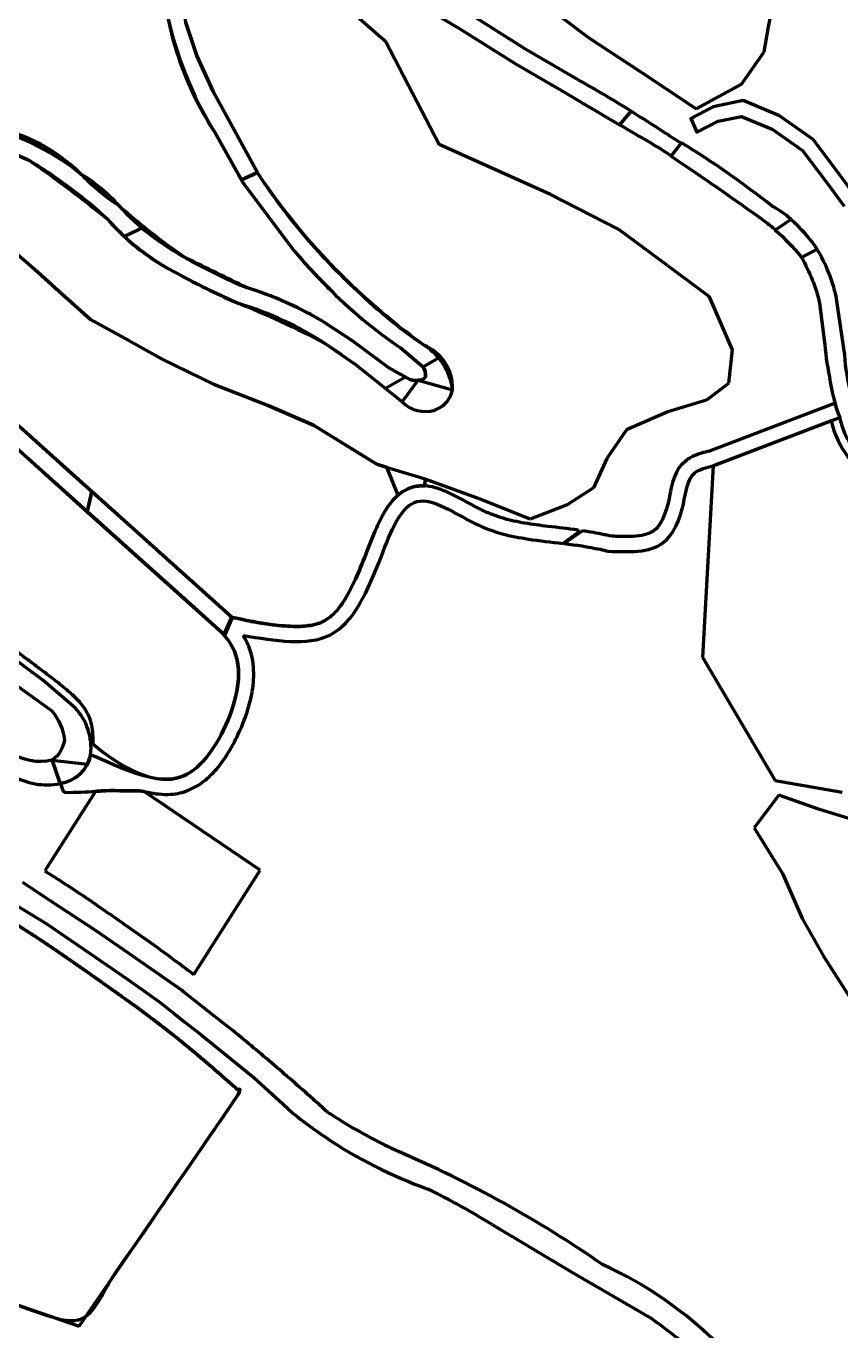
# Model space of a CAD drawing. Header units: inches. Extents: x 4096 to 6070, y 2882 to 5388.
# Drawn here: x 4594.1 to 4728.9, y 3521.6 to 3737.5 of the extents above; entities that cross this region are included whole.
import ezdxf

# ---------------------------------------------------------------- set-up
doc = ezdxf.new("R2010")
doc.units = ezdxf.units.IN
doc.header["$MEASUREMENT"] = 0
doc.linetypes.add('A_CONTINUOUS_LINE', pattern=[0])
for name, color, linetype, lineweight in [('access road', 150, 'Continuous', 30), ('commercial', 11, 'A_CONTINUOUS_LINE', 18), ('footpath line', 2, 'Continuous', 30), ('Hatch institutional', 131, 'Continuous', 15), ('Hatch residential', 51, 'Continuous', 15), ('road 2', 1, 'A_CONTINUOUS_LINE', 30)]:
    doc.layers.add(name, color=color, linetype=linetype, lineweight=lineweight)

# ---------------------------------------------------------------- blocks, each defined once
blk = doc.blocks.new('residential')
at = {"layer": 'Hatch residential', "lineweight": 90}
for p, q in [((4678.5, 3742.13), (4687.2, 3735.53)), ((4716.9, 3737.32), (4717.85, 3742.12)), ((4687.2, 3735.53), (4697.14, 3729.01)), ((4716.2, 3733.23), (4716.9, 3737.32)), ((4712.45, 3727.83), (4716.2, 3733.23)), ((4697.14, 3729.01), (4704.99, 3723.8)), ((4704.99, 3723.8), (4712.45, 3727.83)), ((4596.06, 3696.77), (4590.45, 3701.58)), ((4599.53, 3693.61), (4596.06, 3696.77)), ((4604.8, 3688.94), (4599.53, 3693.61)), ((4616.61, 3682.35), (4604.8, 3688.94)), ((4625.24, 3678.17), (4616.61, 3682.35)), ((4627.06, 3677.45), (4625.24, 3678.17)), ((4634.27, 3674.61), (4627.06, 3677.45)), ((4591.2, 3672.84), (4600.32, 3664.65)), ((4641.67, 3671.43), (4634.27, 3674.61)), ((4610.18, 3651.77), (4589.19, 3670.61)), ((4652.42, 3664.8), (4641.67, 3671.43)), ((4727.28, 3672.17), (4707.76, 3664.7)), ((4600.32, 3664.65), (4600.99, 3664.05)), ((4600.99, 3664.05), (4611.84, 3654.31)), ((4660.14, 3662.48), (4652.42, 3664.8)), ((4707.76, 3664.7), (4706, 3633.06)), ((4660.08, 3661.38), (4660.14, 3662.48)), ((4611.84, 3654.31), (4628.21, 3639.62)), ((4620.8, 3642.24), (4610.18, 3651.77)), ((4626.51, 3637.11), (4620.8, 3642.24)), ((4706, 3633.06), (4718.01, 3612.61)), ((4718.01, 3612.61), (4729.1, 3610.68)), ((4718.62, 3610.21), (4714.58, 3604.78)), ((4725.35, 3607.86), (4718.62, 3610.21)), ((4734.96, 3604.85), (4725.35, 3607.86)), ((4714.58, 3604.78), (4719.25, 3597.22)), ((4719.25, 3597.22), (4722.48, 3589.79)), ((4722.48, 3589.79), (4726.04, 3583.59)), ((4726.04, 3583.59), (4730.41, 3576.68))]:
    blk.add_line(p, q, dxfattribs=at)
blk.add_arc((4742.65, 3675.68), 15.76, 192.8856, 241.9345, dxfattribs=at)
for points, knots in [([(4628.21, 3639.62), (4631.15, 3639), (4631.56, 3638.93), (4632.98, 3638.69), (4633.97, 3638.54), (4636.3, 3638.24), (4637.61, 3638.13), (4639.79, 3638.12), (4640.7, 3638.2), (4641.92, 3638.44), (4642.3, 3638.55), (4643.05, 3638.83), (4643.39, 3638.99), (4644.06, 3639.4), (4644.39, 3639.65), (4645.37, 3640.52), (4646.01, 3641.29), (4647.24, 3643.17), (4647.83, 3644.27), (4648.98, 3646.72), (4649.53, 3648.07), (4650.37, 3650.18), (4650.65, 3650.89), (4651.22, 3652.35), (4651.51, 3653.09), (4652.21, 3654.73), (4652.62, 3655.62), (4653.54, 3657.31), (4654.05, 3658.12), (4655.05, 3659.31), (4655.48, 3659.74), (4656.46, 3660.49), (4657.02, 3660.82), (4657.98, 3661.17), (4658.35, 3661.26), (4659.06, 3661.37), (4659.41, 3661.4), (4659.86, 3661.39), (4659.97, 3661.39), (4660.08, 3661.38)], [0.273483, 0.273483, 0.273483, 0.273483, 1.388035, 1.388035, 4.164105, 4.164105, 8.162716, 8.162716, 11.51994, 11.51994, 13.297372, 13.297372, 15.219732, 15.219732, 17.142092, 17.142092, 21.048804, 21.048804, 24.955517, 24.955517, 28.862229, 28.862229, 30.783581, 30.783581, 32.704932, 32.704932, 35.062378, 35.062378, 37.419824, 37.419824, 38.86743, 38.86743, 40.315036, 40.315036, 41.099592, 41.099592, 41.884148, 41.884148, 42.137247, 42.137247, 42.137247, 42.137247]), ([(4573.17, 3648.32), (4573.62, 3648.04), (4574.06, 3647.75), (4575.86, 3646.55), (4577.17, 3645.62), (4579.47, 3643.93), (4580.47, 3643.18), (4582.44, 3641.68), (4583.42, 3640.94), (4585.64, 3639.27), (4586.87, 3638.34), (4589.15, 3636.62), (4590.2, 3635.83), (4592.3, 3634.25), (4593.35, 3633.45), (4594.91, 3632.26), (4595.43, 3631.86), (4596.15, 3631.32), (4596.34, 3631.17), (4596.53, 3631.03)], [120.806435, 120.806435, 120.806435, 120.806435, 122.320084, 122.320084, 127.018952, 127.018952, 130.723295, 130.723295, 134.427638, 134.427638, 139.070269, 139.070269, 142.997188, 142.997188, 146.924108, 146.924108, 148.887567, 148.887567, 149.618335, 149.618335, 149.618335, 149.618335]), ([(4605.17, 3618.7), (4609.87, 3614.71), (4619.42, 3609.89), (4627.69, 3620.79), (4630.53, 3631.78), (4627.39, 3636.15), (4626.51, 3637.11)], [0.84107, 0.84107, 0.84107, 0.84107, 15.364272, 27.922851, 41.686481, 45.823285, 45.823285, 45.823285, 45.823285]), ([(4596.53, 3631.03), (4596.86, 3630.78), (4597.18, 3630.54), (4598.22, 3629.75), (4598.95, 3629.2), (4600.08, 3628.3), (4600.45, 3627.99), (4601.02, 3627.5), (4601.21, 3627.34), (4601.59, 3627), (4601.79, 3626.82), (4602.5, 3626.15), (4603.03, 3625.6), (4603.78, 3624.58), (4604.03, 3624.2), (4604.36, 3623.56), (4604.46, 3623.34), (4604.65, 3622.88), (4604.73, 3622.65), (4604.89, 3622.1), (4604.95, 3621.79), (4605.1, 3620.91), (4605.14, 3620.37), (4605.17, 3619.59), (4605.17, 3619.33), (4605.17, 3618.96), (4605.17, 3618.83), (4605.17, 3618.71), (4605.17, 3618.7), (4605.17, 3618.7)], [107.743689, 107.743689, 107.743689, 107.743689, 108.976381, 108.976381, 111.689132, 111.689132, 113.045507, 113.045507, 113.723695, 113.723695, 114.401883, 114.401883, 116.138416, 116.138416, 117.043888, 117.043888, 117.496624, 117.496624, 117.94936, 117.94936, 118.576808, 118.576808, 119.797456, 119.797456, 120.460474, 120.460474, 120.791983, 120.791983, 120.806435, 120.806435, 120.806435, 120.806435])]:
    blk.add_open_spline(points, degree=3, knots=knots, dxfattribs=at)
blk.add_open_spline([(4620.8, 3642.24), (4620.8, 3642.24), (4620.8, 3642.24), (4620.8, 3642.24)], degree=3, dxfattribs=at)
blk = doc.blocks.new('commercial')
at = {"layer": 'commercial', "lineweight": 90}
for p, q in [((4605.61, 3610.83), (4597.23, 3597.66)), ((4632.87, 3597.79), (4613.68, 3610.79)), ((4621.88, 3580.52), (4632.87, 3597.79))]:
    blk.add_line(p, q, dxfattribs=at)
for points, knots in [([(4613.68, 3610.79), (4613.09, 3610.89), (4612.54, 3610.96), (4611.02, 3610.88), (4608.32, 3611.04), (4606.34, 3610.88), (4606, 3610.86), (4605.61, 3610.83)], [3.875983, 3.875983, 3.875983, 3.875983, 5.616311, 5.616311, 9.503075, 9.503075, 10.156238, 10.156238, 10.156238, 10.156238]), ([(4597.23, 3597.66), (4598.23, 3597.04), (4599.23, 3596.41), (4602.39, 3594.36), (4604.52, 3592.92), (4607.88, 3590.6), (4609.13, 3589.73), (4611.82, 3587.84), (4613.29, 3586.81), (4616.21, 3584.72), (4617.68, 3583.66), (4620.05, 3581.9), (4620.97, 3581.22), (4621.88, 3580.52)], [284.84114, 284.84114, 284.84114, 284.84114, 288.276133, 288.276133, 295.851192, 295.851192, 300.351788, 300.351788, 305.683282, 305.683282, 311.014776, 311.014776, 314.374267, 314.374267, 314.374267, 314.374267])]:
    blk.add_open_spline(points, degree=3, knots=knots, dxfattribs=at)
blk = doc.blocks.new('road')
at = {"layer": 'road 2', "lineweight": 90}
for p, q in [((4598.06, 3592.8), (4593.57, 3595.76)), ((4589.81, 3593.62), (4597.47, 3588.96)), ((4605.73, 3587.76), (4598.06, 3592.8)), ((4598.06, 3592.8), (4598.06, 3592.8)), ((4597.47, 3588.96), (4605.68, 3583.37)), ((4610.36, 3584.54), (4605.73, 3587.76)), ((4619.96, 3577.86), (4610.36, 3584.54)), ((4610.36, 3584.54), (4610.36, 3584.54)), ((4605.68, 3583.37), (4610.95, 3579.68)), ((4610.95, 3579.68), (4616.06, 3576.09)), ((4620.13, 3577.73), (4619.96, 3577.86)), ((4625.37, 3573.6), (4620.13, 3577.73)), ((4616.06, 3576.09), (4618.68, 3574.02)), ((4618.68, 3574.02), (4620.41, 3572.65)), ((4625.37, 3573.6), (4625.37, 3573.6)), ((4627.9, 3571.6), (4625.37, 3573.6)), ((4620.41, 3572.65), (4623.02, 3570.58)), ((4627.9, 3571.6), (4627.9, 3571.6)), ((4623.02, 3570.58), (4631.82, 3563.47)), ((4634.74, 3565.91), (4634.74, 3565.91)), ((4631.82, 3563.47), (4633.57, 3561.88)), ((4633.57, 3561.88), (4636.65, 3559.07)), ((4636.65, 3559.07), (4638.27, 3557.59)), ((4643.97, 3557.78), (4643.97, 3557.78)), ((4655.74, 3551.23), (4655.74, 3551.23)), ((4660.6, 3545.02), (4660.6, 3545.02)), ((4671.2, 3539.14), (4684.41, 3531.25)), ((4684.41, 3531.25), (4697.4, 3523.72)), ((4697.4, 3523.72), (4697.4, 3523.72))]:
    blk.add_line(p, q, dxfattribs=at)
for centre, radius, start, end in [((4385.58, 3273.63), 384.06, 49.5531, 50.8802), ((4385.58, 3273.63), 384.06, 48.195, 49.5531), ((4385.58, 3273.63), 384.06, 47.718, 48.195), ((4685.84, 3615.98), 75.31, 230.8293, 235.866), ((4695.15, 3635.92), 93.41, 236.7769, 238.759), ((4695.15, 3635.92), 93.41, 238.759, 245.0458), ((4685.84, 3615.98), 75.31, 235.866, 250.4208), ((4580.35, 3375.47), 191.25, 55.2101, 66.786), ((4605.62, 3433.5), 124.34, 58.1694, 63.7574), ((4663.04, 3473.84), 64.37, 44.6325, 65.7516), ((4655.04, 3462.74), 74.24, 41.8261, 55.213)]:
    blk.add_arc(centre, radius, start, end, dxfattribs=at)
blk = doc.blocks.new('road 5')
at = {"layer": 'footpath line', "lineweight": 90}
for points in [[(4731.39, 3709.22), (4728.51, 3713.11), (4728.51, 3713.11), (4724.29, 3718.72), (4718.74, 3722.63), (4712.73, 3725.14), (4707.76, 3724.08), (4704.08, 3722.19), (4705.09, 3719.9), (4708.61, 3721.71), (4712.48, 3722.53), (4717.52, 3720.43), (4722.53, 3716.9), (4726.51, 3711.62), (4729.42, 3707.67)], [(4727.93, 3675.09), (4707.02, 3667.09)], [(4707.76, 3664.7), (4728.7, 3672.71)], [(4682.92, 3651.87), (4685.55, 3653.77)], [(4686.14, 3653.96), (4683.11, 3651.84)], [(4685.55, 3653.77), (4685.42, 3654.06)], [(4628.21, 3639.62), (4626.93, 3636.63)]]:
    blk.add_lwpolyline(points, dxfattribs=at)
for points in [[(4728.7, 3672.71, -0.018168), (4727.93, 3675.09)], [(4604.8, 3616.9, -0.315642), (4599.82, 3612.14)]]:
    blk.add_lwpolyline(points, format="xyb", dxfattribs=at)
for points, knots in [([(4707.02, 3667.09), (4706.96, 3667.08), (4706.9, 3667.06), (4706.41, 3666.95), (4705.95, 3666.83), (4704.98, 3666.51), (4704.47, 3666.31), (4703.69, 3665.87), (4703.44, 3665.69), (4702.94, 3665.28), (4702.71, 3665.06), (4702.18, 3664.44), (4701.92, 3664.03), (4701.45, 3663.13), (4701.27, 3662.64), (4700.94, 3661.55), (4700.82, 3660.96), (4700.6, 3659.85), (4700.5, 3659.33), (4700.28, 3658.36), (4700.16, 3657.89), (4699.75, 3656.59), (4699.42, 3655.83), (4698.87, 3654.93), (4698.68, 3654.67), (4698.39, 3654.34), (4698.29, 3654.24), (4698.09, 3654.07), (4698, 3653.99), (4697.76, 3653.82), (4697.6, 3653.73), (4697.03, 3653.45), (4696.54, 3653.3), (4695.36, 3653.09), (4694.67, 3653.03), (4693.23, 3652.99), (4692.47, 3653), (4691.29, 3653.04), (4690.89, 3653.06), (4690.17, 3653.21)], [0, 0, 0, 0, 0.17597, 0.17597, 1.33191, 1.33191, 2.48785, 2.48785, 3.054375, 3.054375, 3.6209, 3.6209, 4.547817, 4.547817, 5.694184, 5.694184, 7.169081, 7.169081, 8.643978, 8.643978, 10.166188, 10.166188, 13.051076, 13.051076, 14.52974, 14.52974, 15.269071, 15.269071, 16.008403, 16.008403, 17.054585, 17.054585, 19.395127, 19.395127, 21.735669, 21.735669, 23.923646, 23.923646, 25.017635, 25.017635, 25.017635, 25.017635]), ([(4690.38, 3650.58), (4693.81, 3650.43), (4699.92, 3650.18), (4703.05, 3657.6), (4703.57, 3663.7), (4706.63, 3664.43), (4707.76, 3664.7)], [0, 0, 0, 0, 9.201865, 16.418248, 21.930798, 25.168555, 25.168555, 25.168555, 25.168555]), ([(4685.42, 3654.06), (4683.72, 3654.3), (4682.06, 3654.48), (4679.15, 3654.83), (4677.87, 3655), (4675.41, 3655.42), (4674.22, 3655.67), (4672.44, 3656.2), (4671.85, 3656.4), (4670.66, 3656.86), (4670.06, 3657.11), (4669.02, 3657.62), (4668.57, 3657.86), (4667.27, 3658.56), (4666.39, 3659.06), (4664.9, 3659.84), (4664.31, 3660.13), (4663.1, 3660.66), (4662.47, 3660.9), (4661.17, 3661.26), (4660.48, 3661.38), (4659.41, 3661.4), (4659.06, 3661.37), (4658.35, 3661.26), (4657.98, 3661.17), (4657.02, 3660.82), (4656.46, 3660.49), (4655.48, 3659.74), (4655.05, 3659.31), (4654.05, 3658.12), (4653.54, 3657.31), (4652.62, 3655.62), (4652.21, 3654.73), (4651.51, 3653.09), (4651.22, 3652.35), (4650.65, 3650.89), (4650.37, 3650.18), (4649.53, 3648.07), (4648.98, 3646.72), (4647.83, 3644.27), (4647.24, 3643.17), (4646.01, 3641.29), (4645.37, 3640.52), (4644.39, 3639.65), (4644.06, 3639.4), (4643.39, 3638.99), (4643.05, 3638.83), (4642.3, 3638.55), (4641.92, 3638.44), (4640.7, 3638.2), (4639.79, 3638.12), (4637.61, 3638.13), (4636.3, 3638.24), (4633.97, 3638.54), (4632.98, 3638.69), (4631.56, 3638.93), (4631.15, 3639), (4628.21, 3639.62)], [0.274313, 0.274313, 0.274313, 0.274313, 5.230824, 5.230824, 9.321412, 9.321412, 13.412001, 13.412001, 15.457296, 15.457296, 17.50259, 17.50259, 18.935157, 18.935157, 21.548445, 21.548445, 23.224827, 23.224827, 24.901209, 24.901209, 26.577591, 26.577591, 27.362148, 27.362148, 28.146704, 28.146704, 29.59431, 29.59431, 31.041916, 31.041916, 33.399362, 33.399362, 35.756808, 35.756808, 37.678159, 37.678159, 39.59951, 39.59951, 43.506223, 43.506223, 47.412936, 47.412936, 51.319648, 51.319648, 53.242008, 53.242008, 55.164368, 55.164368, 56.9418, 56.9418, 60.299023, 60.299023, 64.297635, 64.297635, 67.073705, 67.073705, 68.187427, 68.187427, 68.187427, 68.187427]), ([(4630.02, 3636.65), (4635.33, 3635.75), (4646.41, 3633.88), (4652.13, 3647.56), (4657.63, 3662.24), (4668.25, 3654.4), (4676.1, 3652.61), (4680.99, 3652.1), (4682.92, 3651.87)], [0, 0, 0, 0, 14.344979, 29.939439, 40.753659, 51.045489, 60.17285, 66.025085, 66.025085, 66.025085, 66.025085]), ([(4690.17, 3653.21), (4689.88, 3653.27), (4689.6, 3653.34), (4688.72, 3653.52), (4688.12, 3653.63), (4687.06, 3653.82), (4686.6, 3653.89), (4686.14, 3653.96)], [68.882265, 68.882265, 68.882265, 68.882265, 69.668155, 69.668155, 71.351073, 71.351073, 72.675307, 72.675307, 72.675307, 72.675307]), ([(4683.11, 3651.84), (4685.08, 3651.6), (4687.51, 3651.27), (4689.95, 3650.69), (4690.38, 3650.58)], [66.214424, 66.214424, 66.214424, 66.214424, 72.170025, 73.455905, 73.455905, 73.455905, 73.455905]), ([(4627.11, 3636.41), (4627.72, 3635.66), (4630.44, 3631.43), (4627.69, 3620.79), (4619.42, 3609.89), (4609.87, 3614.71), (4604.8, 3616.9)], [0.84107, 0.84107, 0.84107, 0.84107, 3.988904, 17.752534, 30.311113, 44.834314, 44.834314, 44.834314, 44.834314]), ([(4630.53, 3635.76), (4630.49, 3635.83), (4630.45, 3635.91), (4630.29, 3636.21), (4630.16, 3636.43), (4630.02, 3636.65)], [42.4253028, 42.4253028, 42.4253028, 42.4253028, 42.6522558, 42.6522558, 43.3401828, 43.3401828, 43.3401828, 43.3401828]), ([(4613.68, 3610.79), (4614.42, 3610.67), (4615.22, 3610.5), (4616.71, 3610.33), (4617.4, 3610.31), (4618.58, 3610.4), (4619.08, 3610.47), (4620.05, 3610.69), (4620.53, 3610.85), (4621.92, 3611.41), (4622.77, 3611.92), (4624.32, 3613.13), (4625.02, 3613.82), (4626.29, 3615.31), (4626.87, 3616.12), (4627.97, 3617.86), (4628.49, 3618.8), (4629.54, 3620.96), (4630.07, 3622.2), (4630.95, 3624.76), (4631.31, 3626.07), (4631.75, 3628.73), (4631.84, 3630.08), (4631.68, 3632.11), (4631.57, 3632.8), (4631.28, 3633.92), (4631.14, 3634.36), (4630.84, 3635.12), (4630.69, 3635.44), (4630.53, 3635.76)], [10.156238, 10.156238, 10.156238, 10.156238, 12.302675, 12.302675, 14.119143, 14.119143, 15.434135, 15.434135, 16.749127, 16.749127, 19.451025, 19.451025, 22.152923, 22.152923, 24.854822, 24.854822, 27.744651, 27.744651, 31.31439, 31.31439, 34.884129, 34.884129, 38.453867, 38.453867, 40.302582, 40.302582, 41.502321, 41.502321, 42.425303, 42.425303, 42.425303, 42.425303]), ([(4599.82, 3612.14), (4600.19, 3610.68), (4600.4, 3610.68), (4602.26, 3610.65), (4604.2, 3610.74), (4605.61, 3610.83)], [1.062857, 1.062857, 1.062857, 1.062857, 1.509715, 1.509715, 3.875983, 3.875983, 3.875983, 3.875983]), ([(4605.61, 3610.83), (4606, 3610.86), (4606.34, 3610.88), (4608.32, 3611.04), (4611.02, 3610.88), (4612.54, 3610.96), (4613.09, 3610.89), (4613.68, 3610.79)], [3.875983, 3.875983, 3.875983, 3.875983, 4.529146, 4.529146, 8.415911, 8.415911, 10.156238, 10.156238, 10.156238, 10.156238])]:
    blk.add_open_spline(points, degree=3, knots=knots, dxfattribs=at)
blk.add_open_spline([(4626.93, 3636.63), (4627, 3636.56), (4627.06, 3636.49), (4627.11, 3636.41)], degree=3, dxfattribs=at)

msp = doc.modelspace()

# ---------------------------------------------------------------- linework, layer by layer
at = {"layer": 'access road', "lineweight": 90}
for points in [[(4617.75, 3745.82, 0.058524), (4613.4, 3751.07, 0.084298), (4604.33, 3760.85, 0.078133), (4595.96, 3766.3), (4594.44, 3761.9, -0.018634), (4598.15, 3760.05, -0.059193), (4611.35, 3748.83, -0.051749), (4617.36, 3739.99, 0.088983), (4625.4, 3719.79), (4629.76, 3712), (4632.39, 3713.26), (4625.08, 3726.62), (4622.37, 3732.53), (4620.55, 3738, 0.138476), (4617.75, 3745.82, 0.058524)], [(4676.74, 3733.64), (4667.39, 3739.54), (4656.79, 3746.35), (4649.53, 3750.12, -0.002089), (4649.22, 3750.31), (4647.59, 3747.89, 0.001856), (4647.83, 3747.74), (4665.89, 3737.03), (4675.18, 3731.17), (4683.33, 3726.44, 0.003097), (4692.27, 3721.15), (4694.2, 3723.39, 0.012116), (4684.39, 3729.17), (4676.74, 3733.64)], [(4699.61, 3719.9, 0.006852), (4694.2, 3723.39), (4692.27, 3721.15, 0.001782), (4697.45, 3718.16, -0.003856), (4700.85, 3715.99), (4702.47, 3718.08, 0.002727), (4699.61, 3719.9, 0.006852)], [(4586.66, 3721.06, 0.099351), (4568.97, 3719.23, 0.054476), (4549.96, 3710.18), (4552.01, 3707.66), (4555.41, 3709.68, -0.051792), (4574.59, 3717.33, -0.055366), (4585.72, 3718.1, -0.065221), (4594.67, 3715.2, -0.0211), (4607.58, 3705.51, 0.024519), (4610.41, 3702.65), (4613.65, 3704.22, -0.012345), (4609.46, 3707.76, -0.060765), (4603.21, 3712.98, 0.164653), (4586.66, 3721.06, 0.099351)], [(4702.53, 3718.15), (4700.81, 3715.94, -0.009838), (4716.28, 3705.19, -0.016817), (4718.08, 3703.73), (4720.68, 3705.51, 0.045776), (4717.54, 3707.67, 0.028961), (4702.53, 3718.15)], [(4632.52, 3713.03), (4632.39, 3713.26), (4629.76, 3712), (4629.98, 3711.61), (4638.49, 3700.27, 0.020486), (4643.93, 3694.35, 0.049734), (4656.04, 3684.23), (4659.68, 3681.13, -0.237071), (4660.18, 3679.43, -0.304988), (4658.96, 3678.86), (4664.67, 3677.3, 0.005616), (4664.68, 3677.38, 0.312036), (4659.93, 3684.67, -0.029519), (4648.95, 3693.66, -0.055661), (4632.52, 3713.03)], [(4720.61, 3705.46), (4718.05, 3703.71, -0.038653), (4722.27, 3699.36, -0.002182), (4722.39, 3699.16), (4724.99, 3700.54, 0.069155), (4720.61, 3705.46)], [(4630.59, 3694.19, 0.00242), (4620.64, 3699.03, -0.020717), (4613.64, 3704.21), (4610.41, 3702.65, 0.064764), (4619.07, 3696.56, 0.019186), (4628.75, 3691.8, -0.032603), (4643.66, 3684.91), (4648.64, 3681.48), (4656.26, 3675.35, 0.003723), (4656.32, 3675.29), (4658.96, 3678.86, -0.178491), (4657.19, 3679.19), (4654.14, 3680.92), (4648.14, 3685.38), (4643.51, 3688.41, 0.060856), (4630.59, 3694.19, 0.00242)], [(4728.13, 3692.72, 0.074786), (4724.99, 3700.54), (4724.99, 3700.54), (4722.39, 3699.16, -0.075309), (4725.37, 3691.62), (4726.15, 3685.56, 0.027095), (4726.99, 3679.42, 0.05035), (4728.7, 3672.71, 0.134973), (4732.18, 3666), (4735.35, 3666.91, -0.117096), (4731.5, 3672.86, -0.044821), (4730.56, 3676.64, -0.040817), (4729.53, 3683.02), (4728.13, 3692.72, 0.074786)], [(4664.68, 3677.38, 0.140698), (4662.38, 3682.55), (4659.76, 3681.04, -0.221766), (4660.18, 3679.43, -0.340854), (4658.96, 3678.86, -0.181564), (4657.19, 3679.19), (4656.86, 3679.38), (4653.59, 3677.5), (4656.26, 3675.35, 0.28153), (4661.73, 3673.93, 0.111389), (4663.41, 3674.97, 0.153992), (4664.68, 3677.38, 0.140698)], [(4596.91, 3629.22), (4586.06, 3637.28), (4578.08, 3643.33, 0.030664), (4571.7, 3647.52), (4570.13, 3645.18, -0.033104), (4577.6, 3640.18, 0.010784), (4589.41, 3630.42), (4592.86, 3628.11), (4598.4, 3624.14, -0.151759), (4600.46, 3619.38, -0.204498), (4598.45, 3616), (4598.45, 3616), (4604.24, 3615.31, 0.070821), (4604.8, 3616.9, 0.222788), (4602.23, 3624.66), (4596.91, 3629.22)], [(4596.91, 3629.22), (4586.06, 3637.28), (4578.08, 3643.33, 0.030664), (4571.7, 3647.52), (4570.13, 3645.18, -0.033104), (4577.6, 3640.18, 0.010784), (4589.41, 3630.42), (4592.86, 3628.11), (4598.4, 3624.14, -0.151759), (4600.46, 3619.38, -0.204498), (4598.45, 3616), (4598.45, 3616), (4598.45, 3616), (4598.45, 3616), (4599.78, 3612.13, 0.317622), (4604.8, 3616.9, 0.222788), (4602.23, 3624.66), (4596.91, 3629.22)], [(4579.53, 3625.36), (4573.52, 3628.6), (4573.52, 3628.6), (4572.27, 3625.08), (4577.8, 3622.62), (4591.75, 3613.54, 0.189046), (4599.78, 3612.13), (4598.45, 3616, -0.223473), (4591.49, 3617.39), (4589.37, 3619.1), (4579.53, 3625.36)]]:
    msp.add_lwpolyline(points, format="xyb", close=True, dxfattribs=at)
msp.add_lwpolyline([(4593.13, 3671.1), (4589.21, 3670.59), (4604.25, 3657.09), (4605.02, 3660.43), (4593.13, 3671.1)], close=True, dxfattribs=at)
for points in [[(4605.02, 3660.43), (4604.25, 3657.09)], [(4628.17, 3639.66), (4605.02, 3660.43)], [(4604.25, 3657.09), (4626.51, 3637.11)], [(4626.86, 3636.73), (4628.17, 3639.66)]]:
    msp.add_lwpolyline(points, dxfattribs=at)
msp.add_open_spline([(4626.51, 3637.11), (4626.63, 3636.98), (4626.74, 3636.86), (4626.86, 3636.73)], degree=3, dxfattribs=at)
at = {"layer": 'Hatch institutional', "lineweight": 90}
for p, q in [((4652.36, 3735.97), (4646.23, 3741.34)), ((4620.55, 3738), (4622.37, 3732.53)), ((4653.65, 3734.84), (4652.36, 3735.97)), ((4652.36, 3735.97), (4652.36, 3735.97)), ((4662.47, 3717.85), (4653.65, 3734.84)), ((4622.37, 3732.53), (4625.08, 3726.62)), ((4625.08, 3726.62), (4632.52, 3713.03)), ((4629.98, 3711.61), (4625.4, 3719.79)), ((4680.86, 3709.58), (4662.47, 3717.85)), ((4631.18, 3710.01), (4629.98, 3711.61)), ((4602.09, 3710.16), (4602.09, 3710.16)), ((4632.3, 3708.52), (4631.18, 3710.01)), ((4631.18, 3710.01), (4631.18, 3710.01)), ((4692.17, 3703.78), (4680.86, 3709.58)), ((4604.4, 3708.31), (4604.4, 3708.31)), ((4638.49, 3700.27), (4632.3, 3708.52)), ((4632.3, 3708.52), (4632.3, 3708.52)), ((4607.58, 3705.51), (4607.58, 3705.51)), ((4700.2, 3697.85), (4692.17, 3703.78)), ((4590.45, 3701.58), (4594.13, 3698.43)), ((4611.06, 3702.06), (4611.03, 3702.03)), ((4611.03, 3702.03), (4611.03, 3702.03)), ((4594.13, 3698.43), (4596.06, 3696.77)), ((4596.06, 3696.77), (4599.53, 3693.61)), ((4700.2, 3697.85), (4707.07, 3692.79)), ((4643.93, 3694.35), (4643.93, 3694.35)), ((4599.53, 3693.61), (4604.8, 3688.94)), ((4707.07, 3692.79), (4710.89, 3683.9)), ((4629.31, 3691.56), (4629.31, 3691.56)), ((4629.31, 3691.56), (4629.31, 3691.56)), ((4629.31, 3691.56), (4629.31, 3691.56)), ((4604.8, 3688.94), (4611.12, 3685.42)), ((4643.51, 3688.41), (4648.14, 3685.38)), ((4611.12, 3685.42), (4616.61, 3682.35)), ((4646.36, 3683.05), (4643.66, 3684.91)), ((4646.36, 3683.05), (4643.66, 3684.91)), ((4643.66, 3684.91), (4648.64, 3681.48)), ((4648.14, 3685.38), (4654.14, 3680.92)), ((4659.68, 3681.13), (4656.04, 3684.23)), ((4710.89, 3683.9), (4710.31, 3678.31)), ((4616.61, 3682.35), (4625.24, 3678.17)), ((4646.36, 3683.05), (4646.36, 3683.05)), ((4648.64, 3681.48), (4656.26, 3675.35)), ((4654.14, 3680.92), (4657.19, 3679.19)), ((4625.24, 3678.17), (4634.27, 3674.61)), ((4710.31, 3678.31), (4706.68, 3675.58)), ((4706.68, 3675.58), (4700.28, 3673.63)), ((4634.27, 3674.61), (4641.67, 3671.43)), ((4700.28, 3673.63), (4693.43, 3670.68)), ((4641.67, 3671.43), (4651.94, 3665.1)), ((4693.43, 3670.68), (4690.18, 3665.89)), ((4651.94, 3665.1), (4653.82, 3664.47)), ((4655.67, 3659.87), (4653.82, 3664.47)), ((4690.18, 3665.89), (4688, 3661.04)), ((4660.14, 3662.48), (4660.08, 3661.38)), ((4669.42, 3659.14), (4660.14, 3662.48)), ((4688, 3661.04), (4683.6, 3658.23)), ((4677.52, 3655.9), (4669.42, 3659.14)), ((4683.6, 3658.23), (4677.52, 3655.9))]:
    msp.add_line(p, q, dxfattribs=at)
for points in [[(4622.32, 3550.58), (4629.56, 3561.11)], [(4612.14, 3535.76), (4622.32, 3550.58)], [(4602.9, 3522.32), (4612.14, 3535.76)], [(4588.48, 3527.3), (4602.9, 3522.32)]]:
    msp.add_lwpolyline(points, dxfattribs=at)
for centre, radius, start, end in [((4670.43, 3749.4), 53.89, 190.0537, 206.5338), ((4670.43, 3749.4), 53.89, 206.5338, 213.3302), ((4576.87, 3680.04), 42.18, 51.3571, 74.236), ((4581.84, 3690.9), 27.48, 62.1597, 82.4771), ((4554.91, 3648.78), 77.41, 52.4553, 59.0985), ((4588.91, 3689.5), 27.49, 49.7571, 58.669), ((4715.64, 3766.89), 99.05, 212.9416, 213.4712), ((4715.64, 3766.89), 99.05, 213.4712, 218.0276), ((4554.91, 3648.78), 77.41, 50.2668, 52.4553), ((4588.91, 3689.5), 27.49, 41.6244, 49.7571), ((4554.91, 3648.78), 77.41, 47.1307, 50.2668), ((4640.73, 3736.29), 42.32, 222.3824, 241.6695), ((4638.15, 3732.9), 41.05, 221.853, 228.6984), ((4715.64, 3766.89), 99.05, 218.0276, 220.0073), ((4715.64, 3766.89), 99.05, 220.0073, 227.6737), ((4636.25, 3730.45), 38, 228.4261, 243.1235), ((4667.18, 3782), 95.13, 240.7114, 241.4619), ((4713.54, 3763.7), 98.26, 220.2012, 223.2508), ((4666.45, 3780.53), 96.41, 240.5654, 241.0961), ((4667.18, 3782), 95.13, 241.4619, 247.3818), ((4713.54, 3763.7), 98.26, 223.2508, 224.8955), ((4685.9, 3820.33), 140.66, 241.9967, 246.2741), ((4613.41, 3638.44), 58.34, 64.6088, 72.8665), ((4700.72, 3749.99), 79.51, 224.4149, 235.8037), ((4709.04, 3755.89), 86.51, 225.999, 235.436), ((4612.25, 3635.89), 58.22, 57.3442, 72.9619), ((4612.25, 3635.89), 58.22, 57.3442, 72.9619), ((4612.25, 3635.89), 58.22, 57.3442, 72.9619), ((4613.41, 3638.44), 58.34, 58.9364, 64.6088), ((4654.52, 3675.96), 10.26, 7.9406, 57.9372), ((4658.51, 3681.38), 2.56, 239.0312, 280.1942), ((4659.2, 3679.94), 1.1, 257.189, 332.4765), ((4658.24, 3679.79), 1.98, 349.5446, 42.8925), ((4660.24, 3678.18), 4.51, 314.6845, 349.7017), ((4660.15, 3679.12), 5.42, 224.052, 286.9461), ((4660.26, 3678.17), 4.49, 289.1487, 314.5724)]:
    msp.add_arc(centre, radius, start, end, dxfattribs=at)
for points, knots in [([(4660.08, 3661.38), (4659.97, 3661.39), (4659.86, 3661.39), (4659.41, 3661.4), (4659.06, 3661.37), (4658.35, 3661.26), (4657.98, 3661.17), (4657.02, 3660.82), (4656.46, 3660.49), (4655.86, 3660.04), (4655.76, 3659.95), (4655.67, 3659.87)], [38.562284, 38.562284, 38.562284, 38.562284, 38.815383, 38.815383, 39.599939, 39.599939, 40.384495, 40.384495, 41.832101, 41.832101, 42.137247, 42.137247, 42.137247, 42.137247]), ([(4629.56, 3561.11), (4627.92, 3562.52), (4626.33, 3563.92), (4623.9, 3566.02), (4623.06, 3566.73), (4621.39, 3568.15), (4620.55, 3568.84), (4618.75, 3570.29), (4617.78, 3571.06), (4614.74, 3573.41), (4612.63, 3574.97), (4608.72, 3577.78), (4606.94, 3579.05), (4603.34, 3581.57), (4601.55, 3582.82), (4598.02, 3585.24), (4596.28, 3586.41), (4593.65, 3588.1), (4592.78, 3588.65), (4591.02, 3589.74), (4590.14, 3590.27), (4587.99, 3591.53), (4586.71, 3592.26), (4583.65, 3593.95), (4581.86, 3594.91), (4578.03, 3596.95), (4575.98, 3598.03), (4572.99, 3599.64), (4572.06, 3600.15), (4571.13, 3600.67)], [260.784972, 260.784972, 260.784972, 260.784972, 267.150514, 267.150514, 270.518086, 270.518086, 273.885657, 273.885657, 277.710954, 277.710954, 285.738684, 285.738684, 292.349417, 292.349417, 298.96015, 298.96015, 305.381645, 305.381645, 308.592392, 308.592392, 311.803139, 311.803139, 316.340937, 316.340937, 322.515486, 322.515486, 329.42212, 329.42212, 332.56318, 332.56318, 332.56318, 332.56318])]:
    msp.add_open_spline(points, degree=3, knots=knots, dxfattribs=at)
msp.add_rational_spline([(4510.71, 3581.6), (4510.74, 3581.59), (4510.76, 3581.58), (4511.05, 3581.49), (4511.33, 3581.4), (4512.22, 3581.13), (4512.83, 3580.96), (4513.72, 3580.7), (4514.01, 3580.61), (4514.58, 3580.44), (4514.86, 3580.35), (4515.49, 3580.15), (4515.84, 3580.03), (4516.66, 3579.76), (4517.14, 3579.6), (4518.13, 3579.28), (4518.64, 3579.12), (4519.81, 3578.79), (4520.47, 3578.62), (4521.76, 3578.34), (4522.38, 3578.22), (4523.63, 3578.03), (4524.26, 3577.95), (4525.81, 3577.81), (4526.71, 3577.76), (4528.22, 3577.72), (4528.85, 3577.7), (4530.07, 3577.68), (4530.67, 3577.66), (4532.73, 3577.61), (4534.17, 3577.56), (4536.55, 3577.45), (4537.5, 3577.4), (4539.15, 3577.32), (4539.84, 3577.28), (4541.23, 3577.22), (4541.94, 3577.19), (4543.16, 3577.14), (4543.69, 3577.12), (4544.44, 3577.06), (4544.69, 3577.04), (4545.17, 3576.98), (4545.4, 3576.95), (4546.35, 3576.8), (4547.11, 3576.63), (4548.33, 3576.32), (4548.74, 3576.2), (4549.6, 3575.97), (4550.05, 3575.86), (4550.91, 3575.63), (4551.33, 3575.52), (4552.17, 3575.3), (4552.58, 3575.19), (4553.38, 3574.95), (4553.76, 3574.83), (4554.55, 3574.56), (4554.95, 3574.41), (4556.2, 3573.96), (4557.07, 3573.63), (4558.47, 3573.15), (4558.96, 3572.99), (4559.46, 3572.84), (4559.94, 3572.7), (4560.44, 3572.57), (4561.66, 3572.29), (4562.4, 3572.17), (4563.94, 3572.03), (4564.75, 3572.03), (4566.4, 3572.21), (4567.25, 3572.39), (4568.83, 3572.97), (4569.56, 3573.34), (4570.25, 3573.82), (4571.43, 3574), (4572.61, 3574.18), (4573.78, 3574.36), (4574.09, 3574.2), (4574.4, 3574.05), (4574.71, 3573.9), (4572.86, 3571.27), (4571.01, 3568.64), (4569.16, 3566.02), (4565.48, 3561.55), (4561.79, 3557.08), (4558.11, 3552.61), (4559.19, 3551.85), (4560.27, 3551.07), (4562.12, 3549.68), (4562.89, 3549.07), (4564.41, 3547.85), (4565.15, 3547.23), (4566.71, 3545.93), (4567.52, 3545.25), (4569.14, 3543.87), (4569.94, 3543.18), (4571.48, 3541.85), (4572.21, 3541.21), (4573.65, 3539.94), (4574.37, 3539.32), (4575.36, 3538.47), (4575.63, 3538.23), (4575.91, 3538), (4576.1, 3537.84), (4576.29, 3537.68), (4577.42, 3536.74), (4578.4, 3535.96), (4580.38, 3534.35), (4581.38, 3533.52), (4582.98, 3532.09), (4583.58, 3531.51), (4584.22, 3530.86), (4584.25, 3530.82), (4584.29, 3530.78), (4585.25, 3529.97), (4586.22, 3529.16), (4587.18, 3528.35), (4587.61, 3528), (4588.05, 3527.65), (4588.48, 3527.3), (4593.29, 3525.64), (4598.1, 3523.98), (4602.9, 3522.32), (4605.98, 3526.8), (4609.06, 3531.28), (4612.14, 3535.76), (4615.53, 3540.7), (4618.92, 3545.64), (4622.32, 3550.58), (4624.73, 3554.09), (4627.14, 3557.6), (4629.56, 3561.11), (4627.92, 3562.52), (4626.33, 3563.92), (4623.9, 3566.02), (4623.06, 3566.73), (4621.39, 3568.15), (4620.55, 3568.84), (4618.75, 3570.29), (4617.78, 3571.06), (4614.74, 3573.41), (4612.63, 3574.97), (4608.72, 3577.78), (4606.94, 3579.05), (4603.34, 3581.57), (4601.55, 3582.82), (4598.02, 3585.24), (4596.28, 3586.41), (4593.65, 3588.1), (4592.78, 3588.65), (4591.02, 3589.74), (4590.14, 3590.27), (4587.99, 3591.53), (4586.71, 3592.26), (4583.65, 3593.95), (4581.86, 3594.91), (4578.03, 3596.95), (4575.98, 3598.03), (4572.99, 3599.64), (4572.06, 3600.15), (4571.13, 3600.67), (4572.65, 3594.91), (4574.18, 3589.15), (4575.71, 3583.39), (4576.97, 3582.5), (4578.24, 3581.6), (4579.5, 3580.71), (4578.75, 3579.64), (4578, 3578.58), (4577.25, 3577.51), (4577.56, 3577.19), (4577.87, 3576.88), (4578.18, 3576.56), (4578.54, 3576.88), (4578.91, 3577.19), (4579.28, 3577.51), (4580.46, 3576.43), (4581.65, 3575.36), (4582.83, 3574.28), (4584.39, 3572.75), (4585.96, 3571.22), (4587.52, 3569.69), (4584.51, 3566.97), (4581.5, 3564.24), (4578.48, 3561.52), (4577.1, 3562.53), (4575.71, 3563.54), (4574.33, 3564.54), (4573.42, 3565.25), (4572.51, 3565.96), (4571.6, 3566.67), (4573.01, 3568.9), (4574.41, 3571.12), (4575.81, 3573.34), (4575.44, 3573.53), (4575.07, 3573.71), (4574.71, 3573.9), (4572.86, 3571.27), (4571.01, 3568.64), (4569.16, 3566.02), (4568.47, 3566.5), (4567.79, 3566.98), (4567.11, 3567.46), (4563.42, 3562.99), (4559.73, 3558.51), (4556.05, 3554.04), (4555.91, 3554.14), (4555.77, 3554.23), (4554.67, 3554.97), (4553.72, 3555.61), (4551.82, 3556.88), (4550.87, 3557.52), (4549.21, 3558.63), (4548.49, 3559.1), (4547.05, 3560.05), (4546.31, 3560.51), (4544.37, 3561.71), (4543.17, 3562.43), (4540.19, 3564.2), (4538.36, 3565.27), (4535.46, 3566.82), (4534.44, 3567.33), (4532.86, 3568.07), (4532.33, 3568.3), (4531.25, 3568.76), (4530.7, 3568.97), (4529.36, 3569.48), (4528.58, 3569.76), (4527.45, 3570.17), (4527.08, 3570.31), (4526.36, 3570.58), (4526.02, 3570.72), (4525.28, 3571.04), (4524.89, 3571.21), (4523.89, 3571.69), (4523.28, 3572), (4521.93, 3572.71), (4521.19, 3573.12), (4519.66, 3573.95), (4518.88, 3574.38), (4517.58, 3575.05), (4517.09, 3575.29), (4515.72, 3575.96), (4514.85, 3576.37), (4513.56, 3576.96), (4513.13, 3577.16), (4512.28, 3577.55), (4511.86, 3577.75), (4510.75, 3578.28), (4510.08, 3578.61), (4509.39, 3578.99), (4509.32, 3579.03), (4509.24, 3579.07), (4508.72, 3579.64), (4508.68, 3580.4), (4509.13, 3581.01), (4509.57, 3581.63), (4510.31, 3581.83), (4511, 3581.51)], [1, 1, 1, 1, 1, 1, 1, 1, 1, 1, 1, 1, 1, 1, 1, 1, 1, 1, 1, 1, 1, 1, 1, 1, 1, 1, 1, 1, 1, 1, 1, 1, 1, 1, 1, 1, 1, 1, 1, 1, 1, 1, 1, 1, 1, 1, 1, 1, 1, 1, 1, 1, 1, 1, 1, 1, 1, 1, 1, 1, 1, 1, 1, 1, 1, 1, 1, 1, 1, 1, 1, 1, 1, 1, 1, 1, 1, 1, 1, 1, 1, 1, 1, 1, 1, 1, 1, 1, 1, 1, 1, 1, 1, 1, 1, 1, 1, 1, 1, 1, 1, 1, 1, 1, 1, 1, 1, 1, 1, 1, 1, 1, 1, 1, 1, 1, 1, 1, 1, 1, 1, 1, 1, 1, 1, 1, 1, 1, 1, 1, 1, 1, 1, 1, 1, 1, 1, 1, 1, 1, 1, 1, 1, 1, 1, 1, 1, 1, 1, 1, 1, 1, 1, 1, 1, 1, 1, 1, 1, 1, 1, 1, 1, 1, 1, 1, 1, 1, 1, 1, 1, 1, 1, 1, 1, 1, 1, 1, 1, 1, 1, 1, 1, 1, 1, 1, 1, 1, 1, 1, 1, 1, 1, 1, 1, 1, 1, 1, 1, 1, 1, 1, 1, 1, 1, 1, 1, 1, 1, 1, 1, 1, 1, 1, 1, 1, 1, 1, 1, 1, 1, 1, 1, 1, 1, 1, 1, 1, 1, 1, 1, 1, 1, 1, 1, 1, 1, 1, 1, 1, 1, 1, 1, 1, 1, 1, 1, 1, 1, 1, 1, 1, 0.849198337557, 0.849198337557, 1, 0.849198337557, 0.849198337557, 1], degree=3, knots=[0, 0, 0, 0, 0.06941, 0.06941, 0.869833, 0.869833, 2.753298, 2.753298, 3.69503, 3.69503, 4.636762, 4.636762, 5.777208, 5.777208, 7.257511, 7.257511, 8.737813, 8.737813, 10.609221, 10.609221, 12.312464, 12.312464, 14.015708, 14.015708, 16.552587, 16.552587, 18.385402, 18.385402, 20.218217, 20.218217, 24.599878, 24.599878, 27.487473, 27.487473, 29.5453, 29.5453, 31.603128, 31.603128, 33.290596, 33.290596, 34.13433, 34.13433, 34.978063, 34.978063, 37.619063, 37.619063, 38.939563, 38.939563, 40.260063, 40.260063, 41.589705, 41.589705, 42.949254, 42.949254, 44.308804, 44.308804, 45.67422, 45.67422, 48.405131, 48.405131, 49.808306, 49.808306, 49.808306, 51.136042, 51.136042, 52.955919, 52.955919, 54.775796, 54.775796, 56.595673, 56.595673, 58.237007, 58.237007, 58.237007, 59.237007, 59.237007, 59.237007, 60.237007, 60.237007, 60.237007, 61.237007, 61.237007, 61.237007, 62.237007, 62.237007, 62.237007, 66.118897, 66.118897, 68.965865, 68.965865, 71.812834, 71.812834, 74.972685, 74.972685, 78.132536, 78.132536, 81.01797, 81.01797, 83.903405, 83.903405, 85.013446, 85.013446, 85.013446, 85.78486, 85.78486, 89.547771, 89.547771, 93.310681, 93.310681, 95.64997, 95.64997, 95.79887, 95.79887, 95.79887, 96.79887, 96.79887, 96.79887, 97.79887, 97.79887, 97.79887, 98.79887, 98.79887, 98.79887, 99.79887, 99.79887, 99.79887, 100.79887, 100.79887, 100.79887, 101.79887, 101.79887, 101.79887, 108.164412, 108.164412, 111.531983, 111.531983, 114.899555, 114.899555, 118.724852, 118.724852, 126.752582, 126.752582, 133.363315, 133.363315, 139.974048, 139.974048, 146.395543, 146.395543, 149.60629, 149.60629, 152.817037, 152.817037, 157.354835, 157.354835, 163.529384, 163.529384, 170.436018, 170.436018, 173.577078, 173.577078, 173.577078, 174.577078, 174.577078, 174.577078, 175.577078, 175.577078, 175.577078, 176.577078, 176.577078, 176.577078, 177.577078, 177.577078, 177.577078, 178.577078, 178.577078, 178.577078, 179.577078, 179.577078, 179.577078, 180.577078, 180.577078, 180.577078, 181.577078, 181.577078, 181.577078, 182.577078, 182.577078, 182.577078, 183.577078, 183.577078, 183.577078, 184.577078, 184.577078, 184.577078, 185.577078, 185.577078, 185.577078, 186.577078, 186.577078, 186.577078, 187.577078, 187.577078, 187.577078, 188.577078, 188.577078, 188.577078, 189.078727, 189.078727, 192.503499, 192.503499, 195.928271, 195.928271, 198.466426, 198.466426, 201.00458, 201.00458, 205.140004, 205.140004, 211.354689, 211.354689, 214.625371, 214.625371, 216.260712, 216.260712, 217.896054, 217.896054, 220.363218, 220.363218, 221.596801, 221.596801, 222.830383, 222.830383, 224.227473, 224.227473, 226.422299, 226.422299, 229.013436, 229.013436, 231.604573, 231.604573, 233.182667, 233.182667, 236.011775, 236.011775, 237.426328, 237.426328, 238.840882, 238.840882, 241.241148, 241.241148, 241.541286, 241.541286, 241.541286, 242.91325, 242.91325, 242.91325, 244.285213, 244.285213, 244.285213, 244.285213], dxfattribs=at)

# ---------------------------------------------------------------- block references
at = {"layer": 'commercial', "color": 0, "lineweight": 90}
msp.add_blockref('commercial', (0, 0), dxfattribs=at)
at = {"layer": 'footpath line', "color": 0, "lineweight": 90}
msp.add_blockref('road 5', (0, 0), dxfattribs=at)
at = {"layer": 'Hatch residential', "color": 0, "lineweight": 90}
msp.add_blockref('residential', (0, 0), dxfattribs=at)
at = {"layer": 'road 2', "color": 0, "lineweight": 90}
msp.add_blockref('road', (0, 0), dxfattribs=at)

doc.saveas('drawing.dxf')
